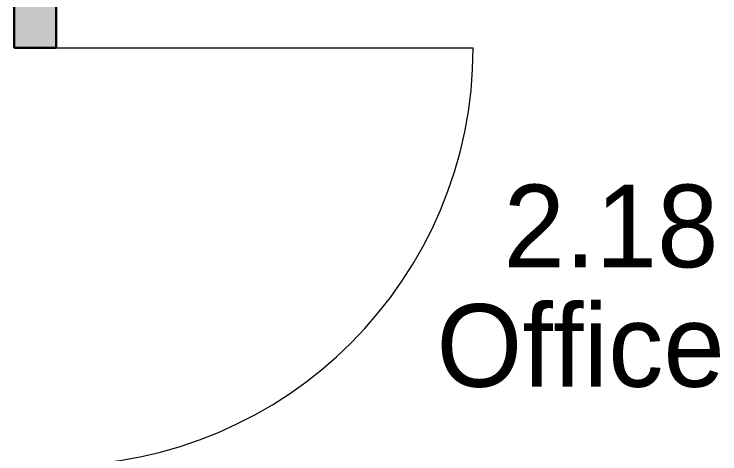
# Model space of a CAD drawing. Header units: millimetres. Extents: x 155927 to 295199, y -4084 to 97293.
# Drawn here: x 226351 to 228060, y 25055 to 26120 of the extents above; entities that cross this region are included whole.
import ezdxf

# ---------------------------------------------------------------- set-up
doc = ezdxf.new("R2010")
doc.units = ezdxf.units.MM
doc.header["$MEASUREMENT"] = 0
for name, color, linetype, lineweight in [('A-AREA-IDEN', 7, 'CONTINUOUS', 9), ('A-DOOR', 4, 'CONTINUOUS', 9), ('A-WALL-PATT', 7, 'CONTINUOUS', 9), ('I-WALL', 7, 'CONTINUOUS', 9)]:
    doc.layers.add(name, color=color, linetype=linetype, lineweight=lineweight)
doc.styles.add('Century Gothic', font='GOTHIC.TTF', dxfattribs={"height": 200})

msp = doc.modelspace()

# ---------------------------------------------------------------- hatches: boundary and pattern name
at = {"layer": 'A-WALL-PATT'}
h = msp.add_hatch(color=256, dxfattribs=at)
h.paths.add_polyline_path([(226452.8, 15229.6), (226452.8, 16778.1), (226350.8, 16778.1), (226350.8, 15229.6)], flags=0)
h.paths.add_polyline_path([(226452.8, 17788.1), (226452.8, 19528.1), (226350.8, 19528.1), (226350.8, 17788.1)], flags=0)
h.paths.add_polyline_path([(226350.8, 20538.1), (226452.8, 20538.1), (226452.8, 22278.1), (226350.8, 22278.1), (226350.8, 20988.1)], flags=0)
h.paths.add_polyline_path([(226452.8, 23288.1), (226452.8, 25028.1), (226350.8, 25028.1), (226350.8, 23288.1)], flags=0)
h.paths.add_polyline_path([(226452.8, 26038.1), (226452.8, 26257.6), (226350.8, 26257.6), (226350.8, 26038.1)], flags=0)

# ---------------------------------------------------------------- linework, layer by layer
at = {"layer": 'A-DOOR'}
msp.add_line((226452.8, 26038.1), (227462.8, 26038.1), dxfattribs=at)
msp.add_arc((226452.8, 26038.1), 1010, 270, 0, dxfattribs=at)
at = {"layer": 'I-WALL', "lineweight": 30}
for p, q in [((226350.8, 26257.6), (226350.8, 26038.1)), ((226452.8, 26038.1), (226452.8, 26155.6)), ((226350.8, 26038.1), (226452.8, 26038.1))]:
    msp.add_line(p, q, dxfattribs=at)

# ---------------------------------------------------------------- texts
at = {"layer": 'A-AREA-IDEN', "style": 'Century Gothic'}
for s, p in [('2.18', (227536.5, 25506.8)), ('Office', (227373.8, 25217.8))]:
    msp.add_text(s, height=200, dxfattribs=at).set_placement(p)

doc.saveas('drawing.dxf')
